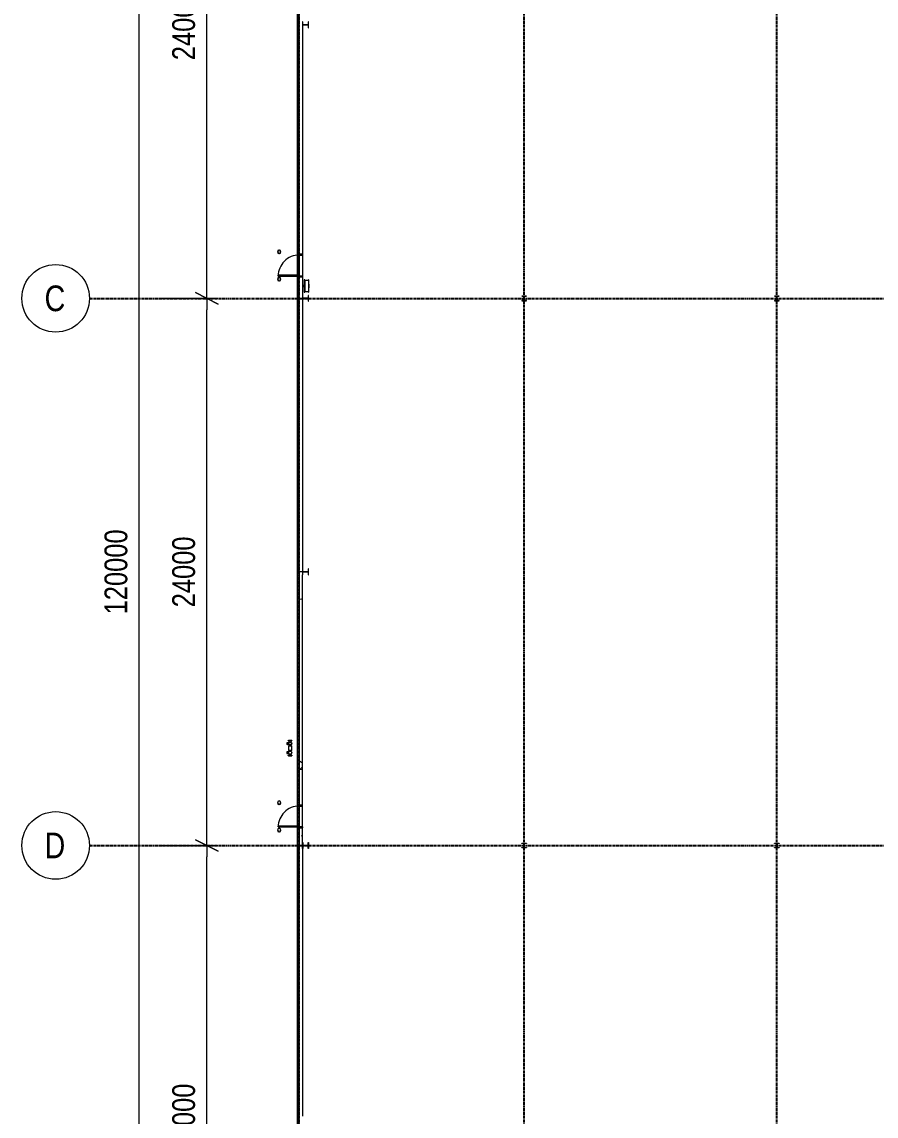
# Model space of a CAD drawing. Header units: millimetres. Extents: x -677815 to 406757, y -145898 to 39000.
# Drawn here: x -12160 to 25298, y -83873 to -35873 of the extents above; entities that cross this region are included whole.
import ezdxf
from ezdxf.enums import TextEntityAlignment as Align

# ---------------------------------------------------------------- set-up
doc = ezdxf.new("R2010")
doc.units = ezdxf.units.MM
doc.header["$LTSCALE"] = 8
doc.linetypes.add('Xref building Toll$0$Grid Line', pattern=[22.225, 12.7, -3.175, 3.175, -3.175])
for name, color, linetype, lineweight in [('Xref building Toll$0$A-DOOR', 8, 'Continuous', 9), ('Xref building Toll$0$A-DOOR-HDLN', 8, 'Continuous', 9), ('Xref building Toll$0$A-GENM', 8, 'Continuous', 9), ('Xref building Toll$0$A-WALL', 8, 'Continuous', 9), ('Xref building Toll$0$A-WALL-PATT', 8, 'Continuous', 9), ('Xref building Toll$0$annotation - dimensions', 8, 'Continuous', 0), ('Xref building Toll$0$annotation - text', 7, 'Continuous', 0), ('Xref building Toll$0$P-SANR-FIXT', 8, 'Continuous', 9), ('Xref building Toll$0$S-COLS', 8, 'Continuous', 9)]:
    doc.layers.add(name, color=color, linetype=linetype, lineweight=lineweight)
doc.layers.add('Xref building Toll$0$S-GRID', color=8, linetype='Continuous')
doc.styles.add('Xref building Toll$0$1 200 sub headings', font='arial.ttf', dxfattribs={"width": 0.821429, "height": 560})
doc.styles.add('Xref building Toll$0$1 500 general', font='arial.ttf', dxfattribs={"width": 0.870588, "height": 850})
doc.styles.add('Xref building Toll$0$1 500 general_0', font='arial.ttf', dxfattribs={"width": 0.870588})
doc.dimstyles.new('Xref building Toll$0$1 500', dxfattribs={"dimtxt": 850, "dimasz": 425, "dimexe": 425, "dimexo": 0.0625, "dimgap": 425, "dimtad": 1, "dimdec": 0, "dimzin": 11, "dimdsep": 46, "dimtxsty": 'Xref building Toll$0$1 500 general', "dimblk": 'Xref building Toll$0$_Oblique_2.0', "dimcen": 0.09, "dimclrd": 256, "dimclre": 256, "dimadec": 4, "dimazin": 3, "dimtfac": 1, "dimtdec": 0, "dimtmove": 2, "dimatfit": 1, "dimldrblk": 'Xref building Toll$0$TerminatorOpen_2.0', "dimfxl": 1700, "dimfxlon": 1, "dimfrac": 2, "dimtolj": 1, "dimtzin": 11, "dimlwd": 0, "dimlwe": 0, "dimarcsym": 0})

# ---------------------------------------------------------------- blocks, each defined once
blk = doc.blocks.new('*U250')
at = {"layer": 'Xref building Toll$0$annotation - text', "linetype": 'Continuous', "lineweight": 13}
blk.add_circle((0, 0), 0.732, dxfattribs=at)
at = {"layer": 'Xref building Toll$0$annotation - text', "style": 'Xref building Toll$0$1 200 sub headings', "width": 0.8}
blk.add_text('C', height=0.556, dxfattribs=at).set_placement((-0.017, 0), align=Align.MIDDLE_CENTER)
blk = doc.blocks.new('*U251')
at = {"layer": 'Xref building Toll$0$annotation - text', "linetype": 'Continuous', "lineweight": 13}
blk.add_circle((0, 0), 0.732, dxfattribs=at)
at = {"layer": 'Xref building Toll$0$annotation - text', "style": 'Xref building Toll$0$1 200 sub headings', "width": 0.8}
blk.add_text('D', height=0.556, dxfattribs=at).set_placement((-0.017, 0), align=Align.MIDDLE_CENTER)
blk = doc.blocks.new('Xref building Toll$0$_Oblique_2.0')
at = {"color": 0, "linetype": 'ByBlock', "lineweight": -2}
for p, q in [((0.5, 1), (-0.5, -1)), ((0, 0), (-1, 0))]:
    blk.add_line(p, q, dxfattribs=at)
blk = doc.blocks.new('*D280')
at = {"layer": 'Defpoints', "color": 0, "linetype": 'Continuous', "transparency": 16777216}
for p in [(-312188, 163299), (-307043, 163299), (-312188, 139299)]:
    blk.add_point(p, dxfattribs=at)
at = {"layer": 'Xref building Toll$0$annotation - dimensions', "linetype": 'Continuous', "lineweight": 0, "transparency": 16777216}
for p, q in [((-309043, 163299), (-306543, 163299)), ((-307043, 139799), (-307043, 162799)), ((-309043, 139299), (-306543, 139299))]:
    blk.add_line(p, q, dxfattribs=at)
at = {"layer": 'Xref building Toll$0$annotation - dimensions', "linetype": 'Continuous', "lineweight": 0, "transparency": 16777216, "xscale": 500, "yscale": 500, "zscale": 500}
for p, rotation in [((-307043, 163299), 90), ((-307043, 139299), 270)]:
    blk.add_blockref('Xref building Toll$0$_Oblique_2.0', p, dxfattribs=dict(at, rotation=rotation))
at = {"layer": 'Xref building Toll$0$annotation - dimensions', "color": 0, "linetype": 'Continuous', "lineweight": 0, "transparency": 16777216, "insert": (-308054, 151299), "char_height": 1000, "attachment_point": 5, "rotation": 90, "style": 'Xref building Toll$0$1 500 general_0'}
blk.add_mtext('\\A1;\\H1x;\\W0.8;24000', dxfattribs=at)
blk = doc.blocks.new('Xref building Toll$0$TerminatorOpen_2.0')
at = {"color": 0, "linetype": 'ByBlock', "lineweight": -2}
for q in [(-1, 1), (-1, 0), (-1, -1)]:
    blk.add_line((0, 0), q, dxfattribs=at)
blk = doc.blocks.new('*D282')
at = {"layer": 'Defpoints', "color": 0, "linetype": 'Continuous', "transparency": 16777216}
for p in [(-310013, 235299), (-300595, 235299), (-303162, 115299)]:
    blk.add_point(p, dxfattribs=at)
at = {"layer": 'Xref building Toll$0$annotation - dimensions', "linetype": 'Continuous', "lineweight": 0, "transparency": 16777216}
for p, q in [((-308013, 235299), (-310513, 235299)), ((-310013, 115799), (-310013, 234799)), ((-308013, 115299), (-310513, 115299))]:
    blk.add_line(p, q, dxfattribs=at)
at = {"layer": 'Xref building Toll$0$annotation - dimensions', "linetype": 'Continuous', "lineweight": 0, "transparency": 16777216, "xscale": 500, "yscale": 500, "zscale": 500}
for p, rotation in [((-310013, 235299), 90), ((-310013, 115299), 270)]:
    blk.add_blockref('Xref building Toll$0$_Oblique_2.0', p, dxfattribs=dict(at, rotation=rotation))
at = {"layer": 'Xref building Toll$0$annotation - dimensions', "color": 0, "linetype": 'Continuous', "lineweight": 0, "transparency": 16777216, "insert": (-311023, 175299), "char_height": 1000, "attachment_point": 5, "rotation": 90, "style": 'Xref building Toll$0$1 500 general_0'}
blk.add_mtext('\\A1;\\H1x;\\W0.8;120000', dxfattribs=at)
blk = doc.blocks.new('*D276')
at = {"layer": 'Defpoints', "color": 0, "linetype": 'Continuous', "transparency": 16777216}
for p in [(-312188, 187299), (-307043, 187299), (-312188, 163299)]:
    blk.add_point(p, dxfattribs=at)
at = {"layer": 'Xref building Toll$0$annotation - dimensions', "linetype": 'Continuous', "lineweight": 0, "transparency": 16777216}
for p, q in [((-309043, 187299), (-306543, 187299)), ((-307043, 163799), (-307043, 186799)), ((-309043, 163299), (-306543, 163299))]:
    blk.add_line(p, q, dxfattribs=at)
at = {"layer": 'Xref building Toll$0$annotation - dimensions', "linetype": 'Continuous', "lineweight": 0, "transparency": 16777216, "xscale": 500, "yscale": 500, "zscale": 500}
for p, rotation in [((-307043, 187299), 90), ((-307043, 163299), 270)]:
    blk.add_blockref('Xref building Toll$0$_Oblique_2.0', p, dxfattribs=dict(at, rotation=rotation))
at = {"layer": 'Xref building Toll$0$annotation - dimensions', "color": 0, "linetype": 'Continuous', "lineweight": 0, "transparency": 16777216, "insert": (-308054, 175299), "char_height": 1000, "attachment_point": 5, "rotation": 90, "style": 'Xref building Toll$0$1 500 general_0'}
blk.add_mtext('\\A1;\\H1x;\\W0.8;24000', dxfattribs=at)
blk = doc.blocks.new('*D277')
at = {"layer": 'Defpoints', "color": 0, "linetype": 'Continuous', "transparency": 16777216}
for p in [(-312188, 211299), (-307043, 211299), (-312188, 187299)]:
    blk.add_point(p, dxfattribs=at)
at = {"layer": 'Xref building Toll$0$annotation - dimensions', "linetype": 'Continuous', "lineweight": 0, "transparency": 16777216}
for p, q in [((-309043, 211299), (-306543, 211299)), ((-307043, 187799), (-307043, 210799)), ((-309043, 187299), (-306543, 187299))]:
    blk.add_line(p, q, dxfattribs=at)
at = {"layer": 'Xref building Toll$0$annotation - dimensions', "linetype": 'Continuous', "lineweight": 0, "transparency": 16777216, "xscale": 500, "yscale": 500, "zscale": 500}
for p, rotation in [((-307043, 211299), 90), ((-307043, 187299), 270)]:
    blk.add_blockref('Xref building Toll$0$_Oblique_2.0', p, dxfattribs=dict(at, rotation=rotation))
at = {"layer": 'Xref building Toll$0$annotation - dimensions', "color": 0, "linetype": 'Continuous', "lineweight": 0, "transparency": 16777216, "insert": (-308054, 199299), "char_height": 1000, "attachment_point": 5, "rotation": 90, "style": 'Xref building Toll$0$1 500 general_0'}
blk.add_mtext('\\A1;\\H1x;\\W0.8;24000', dxfattribs=at)
blk = doc.blocks.new('Xref building Toll$0$_SBA 1SWING SPDoor 01a - 920W x 2040H WD-1991710-MASTER GROUND FLOOR')
at = {"layer": 'Xref building Toll$0$A-DOOR'}
for p, q in [((-500, -75), (-500, 75)), ((-460, 75), (-500, 75)), ((-500, 75), (-500, 75)), ((-460, 75), (-500, 75)), ((-500, 75), (-500, -75)), ((-460, 75), (-460, 75)), ((-460, 75), (-460, -75)), ((-460, -75), (-460, 75)), ((460, 75), (500, 75)), ((460, -75), (460, 75)), ((460, 75), (460, 75)), ((500, 75), (460, 75)), ((460, 75), (460, -75)), ((500, 75), (500, -75)), ((500, 75), (500, 75)), ((500, -75), (500, 75)), ((-500, -75), (-500, -75)), ((-500, -75), (-460, -75)), ((-500, -75), (-460, -75)), ((-460, -75), (-460, -75)), ((420, -75), (420, -995)), ((460, -75), (420, -75)), ((460, -995), (460, -75)), ((500, -75), (460, -75)), ((460, -75), (460, -75)), ((460, -75), (500, -75)), ((500, -75), (500, -75)), ((460, -995), (420, -995))]:
    blk.add_line(p, q, dxfattribs=at)
blk.add_arc((460, -75), 920, 180, 270, dxfattribs=at)
at = {"layer": 'Xref building Toll$0$A-DOOR-HDLN'}
blk.add_line((-460, -75), (460, -75), dxfattribs=at)
blk = doc.blocks.new('Xref building Toll$0$UC-Universal Column-Column - C4_5-250UC73-1332367-MASTER GROUND FLOOR')
at = {"layer": 'Xref building Toll$0$S-COLS', "lineweight": 18}
for p, q in [((127, 127), (-127, 127)), ((-127, 127), (-127, 112.8)), ((-127, 112.8), (-18.3, 112.8)), ((-4.3, 98.8), (-4.3, -98.8)), ((4.3, -98.8), (4.3, 98.8)), ((18.3, 112.8), (127, 112.8)), ((127, 112.8), (127, 127)), ((-18.3, -112.8), (-127, -112.8)), ((-127, -112.8), (-127, -127)), ((-127, -127), (127, -127)), ((127, -112.8), (18.3, -112.8)), ((127, -127), (127, -112.8))]:
    blk.add_line(p, q, dxfattribs=at)
at = {"layer": 'Xref building Toll$0$S-COLS'}
for p, q in [((-127, 127), (-127, 127)), ((-127, 112.8), (-127, 112.8)), ((127, 127), (127, 127)), ((127, 112.8), (127, 112.8)), ((-127, -112.8), (-127, -112.8)), ((-127, -127), (-127, -127)), ((127, -112.8), (127, -112.8)), ((127, -127), (127, -127))]:
    blk.add_line(p, q, dxfattribs=at)
at = {"layer": 'Xref building Toll$0$S-COLS', "lineweight": 18}
for centre, start, end in [((-18.3, 98.8), 0, 90), ((18.3, 98.8), 90, 180), ((-18.3, -98.8), 270, 0), ((18.3, -98.8), 180, 270)]:
    blk.add_arc(centre, 14, start, end, dxfattribs=at)
blk = doc.blocks.new('Xref building Toll$0$UC-Universal Column-Column - C4_5-250UC73-1332368-MASTER GROUND FLOOR')
at = {"layer": 'Xref building Toll$0$S-COLS', "lineweight": 18}
for p, q in [((127, 127), (-127, 127)), ((-127, 127), (-127, 112.8)), ((-127, 112.8), (-18.3, 112.8)), ((-4.3, 98.8), (-4.3, -98.8)), ((4.3, -98.8), (4.3, 98.8)), ((18.3, 112.8), (127, 112.8)), ((127, 112.8), (127, 127)), ((-18.3, -112.8), (-127, -112.8)), ((-127, -112.8), (-127, -127)), ((-127, -127), (127, -127)), ((127, -112.8), (18.3, -112.8)), ((127, -127), (127, -112.8))]:
    blk.add_line(p, q, dxfattribs=at)
at = {"layer": 'Xref building Toll$0$S-COLS'}
for p, q in [((-127, 127), (-127, 127)), ((-127, 112.8), (-127, 112.8)), ((127, 127), (127, 127)), ((127, 112.8), (127, 112.8)), ((-127, -112.8), (-127, -112.8)), ((-127, -127), (-127, -127)), ((127, -112.8), (127, -112.8)), ((127, -127), (127, -127))]:
    blk.add_line(p, q, dxfattribs=at)
at = {"layer": 'Xref building Toll$0$S-COLS', "lineweight": 18}
for centre, start, end in [((-18.3, 98.8), 0, 90), ((18.3, 98.8), 90, 180), ((-18.3, -98.8), 270, 0), ((18.3, -98.8), 180, 270)]:
    blk.add_arc(centre, 14, start, end, dxfattribs=at)
blk = doc.blocks.new('Xref building Toll$0$UC-Universal Column-Column - C4_5-250UC73-930545-MASTER GROUND FLOOR')
at = {"layer": 'Xref building Toll$0$S-COLS', "lineweight": 18}
for p, q in [((127, 127), (-127, 127)), ((-127, 127), (-127, 112.8)), ((-127, 112.8), (-18.3, 112.8)), ((-4.3, 98.8), (-4.3, -98.8)), ((4.3, -98.8), (4.3, 98.8)), ((18.3, 112.8), (127, 112.8)), ((127, 112.8), (127, 127)), ((-18.3, -112.8), (-127, -112.8)), ((-127, -112.8), (-127, -127)), ((-127, -127), (127, -127)), ((127, -112.8), (18.3, -112.8)), ((127, -127), (127, -112.8))]:
    blk.add_line(p, q, dxfattribs=at)
at = {"layer": 'Xref building Toll$0$S-COLS'}
for p, q in [((-127, 127), (-127, 127)), ((-127, 112.8), (-127, 112.8)), ((127, 127), (127, 127)), ((127, 112.8), (127, 112.8)), ((-127, -112.8), (-127, -112.8)), ((-127, -127), (-127, -127)), ((127, -112.8), (127, -112.8)), ((127, -127), (127, -127))]:
    blk.add_line(p, q, dxfattribs=at)
at = {"layer": 'Xref building Toll$0$S-COLS', "lineweight": 18}
for centre, start, end in [((-18.3, 98.8), 0, 90), ((18.3, 98.8), 90, 180), ((-18.3, -98.8), 270, 0), ((18.3, -98.8), 180, 270)]:
    blk.add_arc(centre, 14, start, end, dxfattribs=at)
blk = doc.blocks.new('Xref building Toll$0$UC-Universal Column-Column - C4_5-250UC73-1332380-MASTER GROUND FLOOR')
at = {"layer": 'Xref building Toll$0$S-COLS', "lineweight": 18}
for p, q in [((-127, 127), (127, 127)), ((-127, 112.8), (-127, 127)), ((-18.3, 112.8), (-127, 112.8)), ((-4.3, -98.8), (-4.3, 98.8)), ((4.3, 98.8), (4.3, -98.8)), ((127, 112.8), (18.3, 112.8)), ((127, 127), (127, 112.8)), ((-127, -112.8), (-18.3, -112.8)), ((-127, -127), (-127, -112.8)), ((127, -127), (-127, -127)), ((18.3, -112.8), (127, -112.8)), ((127, -112.8), (127, -127))]:
    blk.add_line(p, q, dxfattribs=at)
at = {"layer": 'Xref building Toll$0$S-COLS'}
for p, q in [((-127, 127), (-127, 127)), ((-127, 112.8), (-127, 112.8)), ((127, 127), (127, 127)), ((127, 112.8), (127, 112.8)), ((-127, -112.8), (-127, -112.8)), ((-127, -127), (-127, -127)), ((127, -112.8), (127, -112.8)), ((127, -127), (127, -127))]:
    blk.add_line(p, q, dxfattribs=at)
at = {"layer": 'Xref building Toll$0$S-COLS', "lineweight": 18}
for centre, start, end in [((-18.3, 98.8), 360, 90), ((18.3, 98.8), 90, 180), ((-18.3, -98.8), 270, 360), ((18.3, -98.8), 180, 270)]:
    blk.add_arc(centre, 14, start, end, dxfattribs=at)
blk = doc.blocks.new('Xref building Toll$0$UC-Universal Column-Column - C2_5-200UC60-1338439-MASTER GROUND FLOOR')
at = {"layer": 'Xref building Toll$0$S-COLS', "lineweight": 18}
for p, q in [((105, 102.5), (-105, 102.5)), ((-105, 102.5), (-105, 88.3)), ((-105, 88.3), (-16.05, 88.3)), ((-4.65, 76.9), (-4.65, -76.9)), ((4.65, -76.9), (4.65, 76.9)), ((16.05, 88.3), (105, 88.3)), ((105, 88.3), (105, 102.5)), ((-16.05, -88.3), (-105, -88.3)), ((-105, -88.3), (-105, -102.5)), ((-105, -102.5), (105, -102.5)), ((105, -88.3), (16.05, -88.3)), ((105, -102.5), (105, -88.3))]:
    blk.add_line(p, q, dxfattribs=at)
at = {"layer": 'Xref building Toll$0$S-COLS'}
for p, q in [((-105, 102.5), (-105, 102.5)), ((-105, 88.3), (-105, 88.3)), ((105, 102.5), (105, 102.5)), ((105, 88.3), (105, 88.3)), ((-105, -88.3), (-105, -88.3)), ((-105, -102.5), (-105, -102.5)), ((105, -88.3), (105, -88.3)), ((105, -102.5), (105, -102.5))]:
    blk.add_line(p, q, dxfattribs=at)
at = {"layer": 'Xref building Toll$0$S-COLS', "lineweight": 18}
for centre, start, end in [((-16.05, 76.9), 0, 90), ((16.05, 76.9), 90, 180), ((-16.05, -76.9), 270, 0), ((16.05, -76.9), 180, 270)]:
    blk.add_arc(centre, 11.4, start, end, dxfattribs=at)
blk = doc.blocks.new('Xref building Toll$0$UC-Universal Column-Column - C2_5-200UC60-1338438-MASTER GROUND FLOOR')
at = {"layer": 'Xref building Toll$0$S-COLS', "lineweight": 18}
for p, q in [((-105, 102.5), (105, 102.5)), ((-105, 88.3), (-105, 102.5)), ((-16.05, 88.3), (-105, 88.3)), ((-4.65, -76.9), (-4.65, 76.9)), ((4.65, 76.9), (4.65, -76.9)), ((105, 88.3), (16.05, 88.3)), ((105, 102.5), (105, 88.3)), ((-105, -88.3), (-16.05, -88.3)), ((-105, -102.5), (-105, -88.3)), ((105, -102.5), (-105, -102.5)), ((16.05, -88.3), (105, -88.3)), ((105, -88.3), (105, -102.5))]:
    blk.add_line(p, q, dxfattribs=at)
at = {"layer": 'Xref building Toll$0$S-COLS'}
for p, q in [((-105, 102.5), (-105, 102.5)), ((-105, 88.3), (-105, 88.3)), ((105, 102.5), (105, 102.5)), ((105, 88.3), (105, 88.3)), ((-105, -88.3), (-105, -88.3)), ((-105, -102.5), (-105, -102.5)), ((105, -88.3), (105, -88.3)), ((105, -102.5), (105, -102.5))]:
    blk.add_line(p, q, dxfattribs=at)
at = {"layer": 'Xref building Toll$0$S-COLS', "lineweight": 18}
for centre, start, end in [((-16.05, 76.9), 360, 90), ((16.05, 76.9), 90, 180), ((-16.05, -76.9), 270, 360), ((16.05, -76.9), 180, 270)]:
    blk.add_arc(centre, 11.4, start, end, dxfattribs=at)
blk = doc.blocks.new('Xref building Toll$0$BLD_External 02 - 150 Bollard 1200 high-1719495-MASTER GROUND FLOOR')
at = {"layer": 'Xref building Toll$0$A-GENM'}
for radius, start, end in [(78, 360, 180), (78, 0, 180), (78, 360, 180), (78, 0, 180), (78, 180, 360), (78, 180, 360), (78, 180, 360), (78, 180, 360), (75, 0, 180), (75, 0, 180), (75, 0, 180), (75, 0, 180), (75, 360, 180), (75, 360, 180), (75, 0, 180), (75, 180, 0), (75, 180, 360), (75, 180, 0), (75, 180, 360), (75, 180, 360), (75, 180, 360), (75, 180, 360), (69, 0, 180), (69, 0, 180), (69, 0, 180), (69, 0, 180), (69, 180, 360), (69, 180, 360), (69, 180, 0), (69, 180, 360)]:
    blk.add_arc((-3, 62), radius, start, end, dxfattribs=at)
blk = doc.blocks.new('Xref building Toll$0$Fire_Hose_Reel_-_Non_Hosted_9381 - Fire_Hose_Reel_-_Non_Hosted_9381-V341-MASTER GROUND FLOOR')
at = {"layer": 'Xref building Toll$0$P-SANR-FIXT'}
for p, q in [((269, 249), (-272, 249)), ((-272, 249), (-272, 224)), ((-272, 224), (-238, 224)), ((-238, 69), (-272, 69)), ((-272, 69), (-272, 44)), ((-272, 44), (269, 44)), ((-238, 224), (-238, 69)), ((-238, 224), (233, 224)), ((-238, 69), (233, 69)), ((-78, 250), (0, 250)), ((0, 23), (-20, 12)), ((-20, 12), (-20, -12)), ((-16, 40), (-16, 30)), ((0, 18), (-16, 9)), ((-16, 9), (-16, -9)), ((-1, 27), (-13, 20)), ((-12, 44), (-12, 27)), ((-11, 40), (0, 40)), ((-11, 16), (6, 27)), ((0, 27), (-11, 27)), ((-10, 27), (-10, 17)), ((0, 250), (78, 250)), ((0, 40), (11, 40)), ((11, 27), (0, 27)), ((20, 12), (0, 23)), ((16, 9), (0, 18)), ((40, 42), (10, 42)), ((10, 17), (10, 27)), ((25, 44), (11, 35)), ((11, 30), (32, 44)), ((13, 27), (13, 44)), ((16, 30), (16, 40)), ((16, -9), (16, 9)), ((33, 29), (18, -7)), ((20, -12), (20, 12)), ((22, -9), (36, 28)), ((33, 29), (36, 28)), ((36, 28), (33, 29)), ((41, 42), (40, 42)), ((223, 149), (224, 149)), ((233, 69), (233, 224)), ((233, 224), (269, 224)), ((269, 69), (233, 69)), ((269, 224), (269, 249)), ((269, 44), (269, 69)), ((-20, -12), (0, -23)), ((-16, -9), (0, -18)), ((0, -18), (16, -9)), ((0, -23), (20, -12))]:
    blk.add_line(p, q, dxfattribs=at)
at = {"layer": 'Xref building Toll$0$P-SANR-FIXT', "flags": 128}
for points in [[(-13, 20), (-14, 19), (-14, 19), (-15, 18), (-16, 17), (-17, 17), (-17, 16), (-18, 15), (-18, 15), (-19, 14), (-20, 13), (-20, 12), (-20, 12), (-21, 11), (-21, 10), (-22, 9), (-22, 8), (-22, 7), (-23, 6), (-23, 5), (-23, 4), (-23, 4), (-23, 3), (-23, 2), (-23, 1), (-23, 0), (-23, -1), (-23, -2), (-23, -3), (-23, -4), (-23, -5), (-23, -6), (-23, -7), (-22, -8), (-22, -8), (-22, -9), (-21, -10), (-21, -11), (-20, -12), (-20, -13), (-19, -13), (-19, -14), (-18, -15), (-18, -16), (-17, -16), (-16, -17), (-16, -18), (-15, -18), (-14, -19), (-13, -19), (-13, -20), (-12, -20), (-11, -21), (-10, -21), (-9, -22), (-8, -22), (-7, -22), (-7, -23), (-6, -23), (-5, -23), (-4, -23), (-3, -23), (-2, -23), (-1, -23), (0, -23), (1, -23), (2, -23), (3, -23), (4, -23), (5, -23), (6, -23), (6, -23), (7, -22), (8, -22), (9, -22), (10, -21), (11, -21), (12, -20), (12, -20), (13, -19), (14, -19), (15, -18), (15, -18), (16, -17), (17, -16), (17, -16), (18, -15), (19, -14), (19, -14), (20, -13), (20, -12), (21, -11), (21, -10), (22, -9), (22, -9)], [(-16, -11), (-17, -10), (-17, -10), (-17, -9), (-18, -8), (-18, -8), (-18, -7), (-19, -6), (-19, -5), (-19, -5), (-19, -4), (-19, -3), (-19, -2), (-19, -2), (-20, -1), (-20, 0), (-20, 1), (-19, 2), (-19, 2), (-19, 3), (-19, 4), (-19, 5), (-19, 5), (-19, 6), (-18, 7), (-18, 8), (-18, 8), (-17, 9), (-17, 10), (-17, 10), (-16, 11)], [(-16, 30), (-16, 29), (-16, 28), (-16, 26), (-16, 25), (-16, 24), (-16, 23), (-16, 22), (-16, 21), (-16, 19), (-16, 18), (-16, 17), (-16, 16), (-16, 15), (-16, 14), (-16, 13), (-16, 12), (-16, 11), (-16, 10), (-16, 9), (-16, 8), (-16, 8), (-16, 7), (-16, 6), (-16, 5), (-16, 5), (-16, 4), (-16, 4), (-16, 3), (-16, 2), (-16, 2), (-16, 2), (-16, 1), (-16, 1), (-16, 1), (-16, 0), (-16, 0), (-16, 0), (-16, 0), (-16, 0)], [(-16, 12), (-15, 12), (-15, 13), (-14, 13), (-14, 14), (-13, 15), (-12, 15), (-12, 16), (-11, 16), (-11, 16)], [(16, 0), (16, 0), (16, 0), (16, 0), (16, 0), (16, 1), (16, 1), (16, 1), (16, 2), (16, 2), (16, 2), (16, 3), (16, 3), (16, 4), (16, 5), (16, 5), (16, 6), (16, 7), (16, 7), (16, 8), (16, 9), (16, 10), (16, 11), (16, 12), (16, 13), (16, 14), (16, 15), (16, 16), (16, 17), (16, 18), (16, 19), (16, 20), (16, 21), (16, 23), (16, 24), (16, 25), (16, 26), (16, 27), (16, 28), (16, 30), (16, 30)], [(224, 149), (224, 149), (224, 149), (225, 149), (225, 149), (226, 149)], [(226, 129), (225, 129), (225, 129), (224, 129), (224, 129), (224, 129), (224, 129)], [(233, 141), (233, 140), (234, 140), (234, 139), (234, 139)], [(234, 139), (234, 139), (233, 138), (233, 138)], [(18, -7), (18, -8), (17, -9), (17, -9), (17, -10), (16, -11), (16, -11), (15, -12), (15, -13), (14, -13), (14, -14), (13, -14), (13, -15), (12, -15), (11, -16), (11, -16), (10, -17), (10, -17), (9, -17), (8, -18), (7, -18), (7, -18), (6, -19), (5, -19), (4, -19), (4, -19), (3, -19), (2, -19), (1, -19), (1, -20), (0, -20), (-1, -20), (-2, -19), (-3, -19), (-3, -19), (-4, -19), (-5, -19), (-6, -19), (-6, -18), (-7, -18), (-8, -18), (-8, -18), (-9, -17), (-10, -17), (-11, -16), (-11, -16), (-12, -16), (-12, -15), (-13, -15), (-14, -14), (-14, -13), (-15, -13), (-15, -12), (-16, -12)]]:
    blk.add_lwpolyline(points, dxfattribs=at)
at = {"layer": 'Xref building Toll$0$P-SANR-FIXT'}
for start, end in [(360, 180), (180, 360)]:
    blk.add_arc((0, 0), 12.5, start, end, dxfattribs=at)
blk = doc.blocks.new('Xref building Toll$0$FIRE_HYDRANT_2593 - FIRE_HYDRANT_2593-2275914-MASTER GROUND FLOOR')
at = {"layer": 'Xref building Toll$0$A-GENM'}
for p, q in [((-113, 235), (-130, 235)), ((-130, 165), (-113, 165)), ((-55, 230), (-113, 230)), ((-113, 170), (-55, 170)), ((-70, 325), (-70, 335)), ((-70, 315), (-70, 325)), ((-70, 315), (-49, 315)), ((-70, 100), (-70, -100)), ((-70, 100), (70, 100)), ((-50, 317), (-50, 249)), ((-48, 249), (-50, 249)), ((-50, 249), (0, 249)), ((-50, 151), (-50, 100)), ((-50, 151), (-48, 151)), ((0, 151), (-50, 151)), ((-27, 335), (-49, 335)), ((-15, 330), (-8, 330)), ((-13, 325), (-5, 325)), ((0, 249), (50, 249)), ((50, 151), (0, 151)), ((43, 315), (70, 315)), ((50, 249), (48, 249)), ((48, 151), (50, 151)), ((70, 335), (49, 335)), ((50, 249), (50, 325)), ((50, 100), (50, 151)), ((70, 335), (70, 325)), ((70, 325), (70, 315)), ((70, -100), (70, 100)), ((-113, -165), (-130, -165)), ((-130, -235), (-113, -235)), ((-55, -170), (-113, -170)), ((-113, -230), (-55, -230)), ((70, -100), (-70, -100)), ((-70, -325), (-70, -315)), ((-70, -335), (-70, -325)), ((-50, -100), (-50, -151)), ((0, -151), (-50, -151)), ((-50, -151), (-48, -151)), ((-50, -249), (-50, -325)), ((-48, -249), (-50, -249)), ((-50, -249), (0, -249)), ((-43, -315), (-49, -315)), ((-5, -325), (-13, -325)), ((50, -151), (0, -151)), ((0, -249), (50, -249)), ((15, -330), (9, -330)), ((27, -335), (49, -335)), ((48, -151), (50, -151)), ((50, -249), (48, -249)), ((50, -151), (50, -100)), ((50, -317), (50, -249)), ((70, -315), (70, -325)), ((70, -325), (70, -335))]:
    blk.add_line(p, q, dxfattribs=at)
at = {"layer": 'Xref building Toll$0$A-GENM', "flags": 128}
for points in [[(-70, 315), (-70, 315), (-71, 315), (-71, 315), (-72, 315), (-72, 315), (-72, 315), (-73, 315), (-73, 316), (-74, 316), (-74, 316), (-74, 316), (-75, 316), (-75, 316), (-75, 317), (-76, 317), (-76, 317), (-76, 317), (-77, 317), (-77, 318), (-77, 318), (-77, 318), (-78, 319), (-78, 319), (-78, 319), (-78, 320), (-79, 320), (-79, 320), (-79, 321), (-79, 321), (-79, 321), (-79, 322), (-80, 322), (-80, 323), (-80, 323), (-80, 323), (-80, 324), (-80, 324), (-80, 324), (-80, 325), (-80, 325), (-80, 326), (-80, 326), (-80, 326), (-80, 327), (-80, 327), (-80, 328), (-80, 328), (-79, 328), (-79, 329), (-79, 329), (-79, 330), (-79, 330), (-79, 330), (-78, 331), (-78, 331), (-78, 331), (-78, 332), (-77, 332), (-77, 332), (-77, 332), (-76, 333), (-76, 333), (-76, 333), (-75, 333), (-75, 334), (-75, 334), (-74, 334), (-74, 334), (-74, 334), (-73, 334), (-73, 335), (-73, 335), (-72, 335), (-72, 335), (-71, 335), (-71, 335), (-71, 335), (-70, 335), (-70, 335)], [(0, 335), (-3, 335), (-6, 335), (-8, 335), (-11, 335), (-14, 335), (-17, 335), (-19, 335), (-22, 335), (-25, 335), (-27, 335), (-30, 335), (-32, 335), (-35, 335), (-37, 335), (-40, 335), (-42, 335), (-44, 335), (-46, 335), (-48, 335), (-50, 335), (-52, 335), (-54, 335), (-56, 335), (-57, 335), (-59, 335), (-60, 335), (-62, 335), (-63, 335), (-64, 335), (-65, 335), (-66, 335), (-67, 335), (-68, 335), (-68, 335), (-69, 335), (-69, 335), (-70, 335), (-70, 335), (-70, 335)], [(-70, 335), (-70, 335), (-70, 335), (-69, 335), (-69, 335), (-69, 335), (-68, 335), (-67, 335), (-66, 335), (-66, 335), (-64, 335), (-63, 335), (-62, 335), (-61, 335), (-59, 335), (-58, 335), (-56, 335), (-54, 335), (-53, 335), (-51, 335), (-49, 335), (-47, 335), (-45, 335), (-42, 335), (-40, 335), (-38, 335), (-35, 335), (-33, 335), (-30, 335), (-28, 335), (-25, 335), (-23, 335), (-20, 335), (-17, 335), (-15, 335), (-12, 335), (-9, 335), (-6, 335), (-4, 335), (-1, 335), (0, 335)], [(-48, 315), (-50, 315), (-52, 315), (-54, 315), (-56, 315), (-57, 315), (-59, 315), (-60, 315), (-62, 315), (-63, 315), (-64, 315), (-65, 315), (-66, 315), (-67, 315), (-68, 315), (-68, 315), (-69, 315), (-69, 315), (-70, 315), (-70, 315), (-70, 315)], [(-70, 315), (-70, 315), (-70, 315), (-69, 315), (-69, 315), (-69, 315), (-68, 315), (-67, 315), (-66, 315), (-66, 315), (-64, 315), (-63, 315), (-62, 315), (-61, 315), (-59, 315), (-58, 315), (-56, 315), (-54, 315), (-53, 315), (-51, 315), (-49, 315), (-47, 315), (-45, 315), (-42, 315), (-40, 315), (-38, 315), (-35, 315), (-33, 315), (-30, 315), (-28, 315), (-25, 315), (-23, 315), (-20, 315), (-17, 315), (-15, 315), (-12, 315), (-9, 315), (-6, 315), (-4, 315), (-1, 315), (0, 315)], [(-50, 151), (-52, 153), (-54, 155), (-56, 157), (-57, 160), (-59, 162), (-60, 164), (-62, 167), (-63, 169), (-64, 172), (-65, 174), (-66, 177), (-67, 180), (-68, 182), (-68, 185), (-69, 188), (-69, 191), (-70, 193), (-70, 196), (-70, 199), (-70, 202), (-70, 205), (-70, 207), (-69, 210), (-69, 213), (-68, 216), (-68, 218), (-67, 221), (-66, 224), (-65, 226), (-64, 229), (-63, 231), (-61, 234), (-60, 236), (-58, 239), (-57, 241), (-55, 243), (-53, 245), (-51, 247), (-50, 249)], [(0, 335), (3, 335), (6, 335), (8, 335), (11, 335), (14, 335), (17, 335), (19, 335), (22, 335), (25, 335), (27, 335), (30, 335), (32, 335), (35, 335), (37, 335), (40, 335), (42, 335), (44, 335), (46, 335), (48, 335), (50, 335), (52, 335), (54, 335), (56, 335), (57, 335), (59, 335), (60, 335), (62, 335), (63, 335), (64, 335), (65, 335), (66, 335), (67, 335), (68, 335), (68, 335), (69, 335), (69, 335), (70, 335), (70, 335), (70, 335)], [(70, 335), (70, 335), (70, 335), (69, 335), (69, 335), (69, 335), (68, 335), (67, 335), (66, 335), (66, 335), (64, 335), (63, 335), (62, 335), (61, 335), (59, 335), (58, 335), (56, 335), (54, 335), (53, 335), (51, 335), (49, 335), (47, 335), (45, 335), (42, 335), (40, 335), (38, 335), (35, 335), (33, 335), (30, 335), (28, 335), (25, 335), (23, 335), (20, 335), (17, 335), (15, 335), (12, 335), (9, 335), (6, 335), (4, 335), (1, 335), (0, 335)], [(0, 315), (3, 315), (6, 315), (8, 315), (11, 315), (14, 315), (17, 315), (19, 315), (22, 315), (25, 315), (27, 315), (30, 315), (32, 315), (35, 315), (37, 315), (40, 315), (42, 315), (44, 315), (46, 315), (48, 315), (50, 315), (52, 315), (54, 315), (56, 315), (57, 315), (59, 315), (60, 315), (62, 315), (63, 315), (64, 315), (65, 315), (66, 315), (67, 315), (68, 315), (68, 315), (69, 315), (69, 315), (70, 315), (70, 315), (70, 315)], [(70, 315), (70, 315), (70, 315), (69, 315), (69, 315), (69, 315), (68, 315), (67, 315), (66, 315), (66, 315), (64, 315), (63, 315), (62, 315), (61, 315), (59, 315), (58, 315), (56, 315), (54, 315), (53, 315), (51, 315), (49, 315)], [(50, 249), (52, 247), (54, 245), (56, 243), (57, 240), (59, 238), (60, 236), (62, 233), (63, 231), (64, 228), (65, 226), (66, 223), (67, 220), (68, 218), (68, 215), (69, 212), (69, 209), (70, 207), (70, 204), (70, 201), (70, 198), (70, 195), (70, 193), (69, 190), (69, 187), (68, 184), (68, 182), (67, 179), (66, 176), (65, 174), (64, 171), (63, 169), (61, 166), (60, 164), (58, 161), (57, 159), (55, 157), (53, 155), (51, 153), (50, 151)], [(70, 335), (70, 335), (71, 335), (71, 335), (72, 335), (72, 335), (72, 335), (73, 335), (73, 334), (74, 334), (74, 334), (74, 334), (75, 334), (75, 334), (75, 333), (76, 333), (76, 333), (76, 333), (77, 333), (77, 332), (77, 332), (77, 332), (78, 331), (78, 331), (78, 331), (78, 330), (79, 330), (79, 330), (79, 329), (79, 329), (79, 329), (79, 328), (80, 328), (80, 327), (80, 327), (80, 327), (80, 326), (80, 326), (80, 326), (80, 325), (80, 325), (80, 324), (80, 324), (80, 324), (80, 323), (80, 323), (80, 322), (80, 322), (79, 322), (79, 321), (79, 321), (79, 320), (79, 320), (79, 320), (78, 319), (78, 319), (78, 319), (78, 318), (77, 318), (77, 318), (77, 318), (76, 317), (76, 317), (76, 317), (75, 317), (75, 316), (75, 316), (74, 316), (74, 316), (74, 316), (73, 316), (73, 315), (73, 315), (72, 315), (72, 315), (71, 315), (71, 315), (71, 315), (70, 315), (70, 315)], [(-70, -335), (-70, -335), (-71, -335), (-71, -335), (-72, -335), (-72, -335), (-72, -335), (-73, -335), (-73, -334), (-74, -334), (-74, -334), (-74, -334), (-75, -334), (-75, -334), (-75, -333), (-76, -333), (-76, -333), (-76, -333), (-77, -333), (-77, -332), (-77, -332), (-77, -332), (-78, -331), (-78, -331), (-78, -331), (-78, -330), (-79, -330), (-79, -330), (-79, -329), (-79, -329), (-79, -329), (-79, -328), (-80, -328), (-80, -327), (-80, -327), (-80, -327), (-80, -326), (-80, -326), (-80, -326), (-80, -325), (-80, -325), (-80, -324), (-80, -324), (-80, -324), (-80, -323), (-80, -323), (-80, -322), (-80, -322), (-79, -322), (-79, -321), (-79, -321), (-79, -320), (-79, -320), (-79, -320), (-78, -319), (-78, -319), (-78, -319), (-78, -318), (-77, -318), (-77, -318), (-77, -318), (-76, -317), (-76, -317), (-76, -317), (-75, -317), (-75, -316), (-75, -316), (-74, -316), (-74, -316), (-74, -316), (-73, -316), (-73, -315), (-73, -315), (-72, -315), (-72, -315), (-71, -315), (-71, -315), (-71, -315), (-70, -315), (-70, -315)], [(-50, -249), (-52, -247), (-54, -245), (-56, -243), (-57, -240), (-59, -238), (-60, -236), (-62, -233), (-63, -231), (-64, -228), (-65, -226), (-66, -223), (-67, -220), (-68, -218), (-68, -215), (-69, -212), (-69, -209), (-70, -207), (-70, -204), (-70, -201), (-70, -198), (-70, -195), (-70, -193), (-69, -190), (-69, -187), (-68, -184), (-68, -182), (-67, -179), (-66, -176), (-65, -174), (-64, -171), (-63, -169), (-61, -166), (-60, -164), (-58, -161), (-57, -159), (-55, -157), (-53, -155), (-51, -153), (-50, -151)], [(0, -315), (-3, -315), (-6, -315), (-8, -315), (-11, -315), (-14, -315), (-17, -315), (-19, -315), (-22, -315), (-25, -315), (-27, -315), (-30, -315), (-32, -315), (-35, -315), (-37, -315), (-40, -315), (-42, -315), (-44, -315), (-46, -315), (-48, -315), (-50, -315), (-52, -315), (-54, -315), (-56, -315), (-57, -315), (-59, -315), (-60, -315), (-62, -315), (-63, -315), (-64, -315), (-65, -315), (-66, -315), (-67, -315), (-68, -315), (-68, -315), (-69, -315), (-69, -315), (-70, -315), (-70, -315), (-70, -315)], [(-70, -315), (-70, -315), (-70, -315), (-69, -315), (-69, -315), (-69, -315), (-68, -315), (-67, -315), (-66, -315), (-66, -315), (-64, -315), (-63, -315), (-62, -315), (-61, -315), (-59, -315), (-58, -315), (-56, -315), (-54, -315), (-53, -315), (-51, -315), (-49, -315)], [(0, -335), (-3, -335), (-6, -335), (-8, -335), (-11, -335), (-14, -335), (-17, -335), (-19, -335), (-22, -335), (-25, -335), (-27, -335), (-30, -335), (-32, -335), (-35, -335), (-37, -335), (-40, -335), (-42, -335), (-44, -335), (-46, -335), (-48, -335), (-50, -335), (-52, -335), (-54, -335), (-56, -335), (-57, -335), (-59, -335), (-60, -335), (-62, -335), (-63, -335), (-64, -335), (-65, -335), (-66, -335), (-67, -335), (-68, -335), (-68, -335), (-69, -335), (-69, -335), (-70, -335), (-70, -335), (-70, -335)], [(-70, -335), (-70, -335), (-70, -335), (-69, -335), (-69, -335), (-69, -335), (-68, -335), (-67, -335), (-66, -335), (-66, -335), (-64, -335), (-63, -335), (-62, -335), (-61, -335), (-59, -335), (-58, -335), (-56, -335), (-54, -335), (-53, -335), (-51, -335), (-49, -335), (-47, -335), (-45, -335), (-42, -335), (-40, -335), (-38, -335), (-35, -335), (-33, -335), (-30, -335), (-28, -335), (-25, -335), (-23, -335), (-20, -335), (-17, -335), (-15, -335), (-12, -335), (-9, -335), (-6, -335), (-4, -335), (-1, -335), (0, -335)], [(70, -315), (70, -315), (70, -315), (69, -315), (69, -315), (69, -315), (68, -315), (67, -315), (66, -315), (66, -315), (64, -315), (63, -315), (62, -315), (61, -315), (59, -315), (58, -315), (56, -315), (54, -315), (53, -315), (51, -315), (49, -315), (47, -315), (45, -315), (42, -315), (40, -315), (38, -315), (35, -315), (33, -315), (30, -315), (28, -315), (25, -315), (23, -315), (20, -315), (17, -315), (15, -315), (12, -315), (9, -315), (6, -315), (4, -315), (1, -315), (0, -315)], [(0, -335), (3, -335), (6, -335), (8, -335), (11, -335), (14, -335), (17, -335), (19, -335), (22, -335), (25, -335), (27, -335), (30, -335), (32, -335), (35, -335), (37, -335), (40, -335), (42, -335), (44, -335), (46, -335), (48, -335), (50, -335), (52, -335), (54, -335), (56, -335), (57, -335), (59, -335), (60, -335), (62, -335), (63, -335), (64, -335), (65, -335), (66, -335), (67, -335), (68, -335), (68, -335), (69, -335), (69, -335), (70, -335), (70, -335), (70, -335)], [(70, -335), (70, -335), (70, -335), (69, -335), (69, -335), (69, -335), (68, -335), (67, -335), (66, -335), (66, -335), (64, -335), (63, -335), (62, -335), (61, -335), (59, -335), (58, -335), (56, -335), (54, -335), (53, -335), (51, -335), (49, -335), (47, -335), (45, -335), (42, -335), (40, -335), (38, -335), (35, -335), (33, -335), (30, -335), (28, -335), (25, -335), (23, -335), (20, -335), (17, -335), (15, -335), (12, -335), (9, -335), (6, -335), (4, -335), (1, -335), (0, -335)], [(48, -315), (50, -315), (52, -315), (54, -315), (56, -315), (57, -315), (59, -315), (60, -315), (62, -315), (63, -315), (64, -315), (65, -315), (66, -315), (67, -315), (68, -315), (68, -315), (69, -315), (69, -315), (70, -315), (70, -315), (70, -315)], [(50, -151), (52, -153), (54, -155), (56, -157), (57, -160), (59, -162), (60, -164), (62, -167), (63, -169), (64, -172), (65, -174), (66, -177), (67, -180), (68, -182), (68, -185), (69, -188), (69, -191), (70, -193), (70, -196), (70, -199), (70, -202), (70, -205), (70, -207), (69, -210), (69, -213), (68, -216), (68, -218), (67, -221), (66, -224), (65, -226), (64, -229), (63, -231), (61, -234), (60, -236), (58, -239), (57, -241), (55, -243), (53, -245), (51, -247), (50, -249)], [(70, -315), (70, -315), (71, -315), (71, -315), (72, -315), (72, -315), (72, -315), (73, -315), (73, -316), (74, -316), (74, -316), (74, -316), (75, -316), (75, -316), (75, -317), (76, -317), (76, -317), (76, -317), (77, -317), (77, -318), (77, -318), (77, -318), (78, -319), (78, -319), (78, -319), (78, -320), (79, -320), (79, -320), (79, -321), (79, -321), (79, -321), (79, -322), (80, -322), (80, -323), (80, -323), (80, -323), (80, -324), (80, -324), (80, -324), (80, -325), (80, -325), (80, -326), (80, -326), (80, -326), (80, -327), (80, -327), (80, -328), (80, -328), (79, -328), (79, -329), (79, -329), (79, -330), (79, -330), (79, -330), (78, -331), (78, -331), (78, -331), (78, -332), (77, -332), (77, -332), (77, -332), (76, -333), (76, -333), (76, -333), (75, -333), (75, -334), (75, -334), (74, -334), (74, -334), (74, -334), (73, -334), (73, -335), (73, -335), (72, -335), (72, -335), (71, -335), (71, -335), (71, -335), (70, -335), (70, -335)]]:
    blk.add_lwpolyline(points, dxfattribs=at)
at = {"layer": 'Xref building Toll$0$A-GENM'}
for centre, start, end in [((0, 325), 135, 180), ((0, 325), 75, 105), ((0, 325), 255, 285), ((0, 325), 315, 360), ((0, -325), 135, 180), ((0, -325), 75, 105), ((0, -325), 255, 285), ((0, -325), 315, 0)]:
    blk.add_arc(centre, 10, start, end, dxfattribs=at)
for centre, major_axis, start_param, end_param in [((-130, 200), (0, 35), 0, 3.141593), ((-130, 200), (0, 35), 5.759587, 6.283185), ((-113, 200), (0, 35), 0, 3.141593), ((-130, 200), (0, 35), 3.141593, 3.665191), ((-113, 200), (0, 30), 0, 3.141593), ((-113, 200), (0, 35), 5.759587, 6.283185), ((-113, 200), (0, 30), 6.021386, 6.283185), ((-113, 200), (0, 30), 3.141593, 3.403392), ((-113, 200), (0, 35), 3.141593, 3.665191), ((-55, 200), (0, 30), 0, 3.141593), ((-55, 200), (0, 30), 5.934119, 6.283185), ((-55, 200), (0, 30), 3.141593, 3.490659), ((-130, -200), (0, 35), 0, 3.141593), ((-130, -200), (0, 35), 5.759587, 6.283185), ((-113, -200), (0, 35), 0, 3.141593), ((-130, -200), (0, 35), 3.141593, 3.665191), ((-113, -200), (0, 30), 0, 3.141593), ((-113, -200), (0, 35), 5.759587, 6.283185), ((-113, -200), (0, 30), 6.021386, 6.283185), ((-113, -200), (0, 30), 3.141593, 3.403392), ((-113, -200), (0, 35), 3.141593, 3.665191), ((-55, -200), (0, 30), 0, 3.141593), ((-55, -200), (0, 30), 5.934119, 6.283185), ((-55, -200), (0, 30), 3.141593, 3.490659)]:
    blk.add_ellipse(centre, major_axis=major_axis, ratio=0.5, start_param=start_param, end_param=end_param, dxfattribs=at)
blk = doc.blocks.new('Xref building Toll$0$building block 28092016')
at = {"layer": 'Xref building Toll$0$A-WALL-PATT', "lineweight": 9}
h = blk.add_hatch(dxfattribs=at)
h.set_pattern_fill('FP_1', color=256, style=0, pattern_type=2)
h.set_pattern_definition([(50, (714549.7, -811512), (3643.68, -318.78), [381, -4191]), (355, (714549.7, -811512), (-704.86, 3821.14), [304.8, -3352.8]), (100.451, (714853.3, -811538.5), (2938.85, 3502.33), [323.8, -3561.8]), (46.184, (714549.7, -810496), (5421.58, -840.86), [571.5, -6286.5]), (96.636, (715001.5, -810566), (4748.05, 4948.55), [485.7, -5342.7]), (351.184, (714549.7, -810496), (4748.1, 4948.5), [457.2, -5029.2]), (21, (715057.7, -810750), (3032.29, -2045.3), [381, -4191]), (326, (715057.7, -810750), (1236.04, 3683.76), [304.8, -3352.8]), (71.451, (715310.3, -810920.4), (4268.34, 1638.42), [323.8, -3561.8]), (37.5, (714549.7, -811512), (61.772, 1691.1), [167.64, -3144.52, 167.64, -3235.96, -3365.5]), (37.5, (714549.7, -811512), (61.772, 1691.1), [-6715.76, 167.64, -3197.86]), (7.5, (714549.7, -811512), (1336.393, 2003.61), [167.64, -1772.92, 167.64, -3068.32, -1282.7]), (7.5, (714549.7, -811512), (1336.393, 2003.61), [-5176.52, 167.64, -1115.06]), (327.5, (713416.8, -811512), (2711.818, -114.579), [167.64, -1102.36, 167.64, -3794.76, -5257.8]), (327.5, (713416.8, -811512), (2711.818, -114.579), [-5232.4, 167.64, -5090.16]), (317.5, (712908.8, -811512), (2962.586, 508.53), [167.64, -1483.36, 167.64, -2463.8, -3733.8]), (317.5, (712908.8, -811512), (2962.586, 508.53), [-4282.44, 167.64, -3566.16])])
h.paths.add_polyline_path([(722610, -743499), (722700, -743499), (722700, -731499), (722550, -731499), (722550, -743499)], flags=0)
at = {"layer": 'Xref building Toll$0$A-WALL', "lineweight": 18}
for p, q in [((722456, -671405), (722456, -791593)), ((722485, -791564), (722485, -671434)), ((722550, -731499), (722550, -743499)), ((722700, -731499), (722550, -731499)), ((722700, -743372), (722700, -731626)), ((722550, -743499), (722700, -743499))]:
    blk.add_line(p, q, dxfattribs=at)
at = {"layer": 'Xref building Toll$0$A-WALL'}
for p, q in [((722550, -731499), (722550, -695499)), ((722700, -707626), (722700, -719372)), ((722700, -719626), (722700, -731372)), ((722550, -791499), (722550, -743499)), ((722700, -743626), (722700, -755372))]:
    blk.add_line(p, q, dxfattribs=at)
at = {"layer": 'Xref building Toll$0$A-DOOR', "rotation": 270}
for p in [(722625, -718061), (722625, -742229)]:
    blk.add_blockref('Xref building Toll$0$_SBA 1SWING SPDoor 01a - 920W x 2040H WD-1991710-MASTER GROUND FLOOR', p, dxfattribs=at)
at = {"layer": 'Xref building Toll$0$A-GENM', "rotation": 270}
for p in [(721612, -717461), (721612, -718661), (721612, -741629), (721612, -742829)]:
    blk.add_blockref('Xref building Toll$0$BLD_External 02 - 150 Bollard 1200 high-1719495-MASTER GROUND FLOOR', p, dxfattribs=at)
at = {"layer": 'Xref building Toll$0$A-GENM'}
blk.add_blockref('Xref building Toll$0$FIRE_HYDRANT_2593 - FIRE_HYDRANT_2593-2275914-MASTER GROUND FLOOR', (722150, -739229), dxfattribs=at)
at = {"layer": 'Xref building Toll$0$P-SANR-FIXT', "rotation": 270}
blk.add_blockref('Xref building Toll$0$Fire_Hose_Reel_-_Non_Hosted_9381 - Fire_Hose_Reel_-_Non_Hosted_9381-V341-MASTER GROUND FLOOR', (722728, -718959), dxfattribs=at)
at = {"layer": 'Xref building Toll$0$S-COLS'}
for name, p, rotation in [('Xref building Toll$0$UC-Universal Column-Column - C4_5-250UC73-1332367-MASTER GROUND FLOOR', (722827, -707499), 90), ('Xref building Toll$0$UC-Universal Column-Column - C4_5-250UC73-1332368-MASTER GROUND FLOOR', (722827, -719499), 90), ('Xref building Toll$0$UC-Universal Column-Column - C2_5-200UC60-1338439-MASTER GROUND FLOOR', (732411, -719499), 180), ('Xref building Toll$0$UC-Universal Column-Column - C2_5-200UC60-1338439-MASTER GROUND FLOOR', (743498, -719499), 180), ('Xref building Toll$0$UC-Universal Column-Column - C4_5-250UC73-930545-MASTER GROUND FLOOR', (722827, -731499), 90), ('Xref building Toll$0$UC-Universal Column-Column - C4_5-250UC73-1332380-MASTER GROUND FLOOR', (722827, -743499), 270), ('Xref building Toll$0$UC-Universal Column-Column - C2_5-200UC60-1338438-MASTER GROUND FLOOR', (732411, -743499), 180), ('Xref building Toll$0$UC-Universal Column-Column - C2_5-200UC60-1338438-MASTER GROUND FLOOR', (743498, -743499), 180)]:
    blk.add_blockref(name, p, dxfattribs=dict(at, rotation=rotation))
blk = doc.blocks.new('Xref building Toll$0$Toll Grids')
at = {"layer": 'Xref building Toll$0$S-GRID', "linetype": 'Xref building Toll$0$Grid Line'}
for p, q in [((0, -125373.3), (0, 36031.5)), ((9861, -125373.3), (9861, 36031.5)), ((20948, -125373.3), (20948, 36031.5)), ((-9195.8, -48000), (280997.7, -48000)), ((-9195.8, -72000), (280997.7, -72000))]:
    blk.add_line(p, q, dxfattribs=at)
at = {"layer": 'Xref building Toll$0$annotation - text', "xscale": 2025, "yscale": 2025, "zscale": 2025}
for name, p in [('*U250', (-10677.8, -48000)), ('*U251', (-10677.8, -72000))]:
    blk.add_blockref(name, p, dxfattribs=at)
at = {"layer": 'Xref building Toll$0$annotation - dimensions', "linetype": 'Continuous', "lineweight": 0}
for base, p1, p2, picture, middle in [((-7020, 0), (-169.2, -120000), (2397.6, 0), '*D282', (-8030.6, -60000)), ((-4050.9, -24000), (-9195.8, -48000), (-9195.8, -24000), '*D277', (-5061.4, -36000)), ((-4050.9, -48000), (-9195.8, -72000), (-9195.8, -48000), '*D276', (-5061.4, -60000)), ((-4050.9, -72000), (-9195.8, -96000), (-9195.8, -72000), '*D280', (-5061.4, -84000))]:
    dim = blk.add_linear_dim(base=base, p1=p1, p2=p2, angle=90, text='\\H1x;\\W0.8;<>', dimstyle='Xref building Toll$0$1 500', override={"dimtxt": 1000, "dimasz": 500, "dimexe": 500, "dimgap": 500, "dimtxsty": 'Xref building Toll$0$1 500 general_0', "dimatfit": 3, "dimfxl": 2000}, dxfattribs=at)
    dim.commit()
    dim.dimension.update_dxf_attribs({"geometry": picture, "text_midpoint": middle, "insert": (302992.6, -235298.7)})
blk = doc.blocks.new('Xref building Toll')
for name, p in [('Xref building Toll$0$Toll Grids', (0, 0)), ('Xref building Toll$0$building block 28092016', (-722550, 671499))]:
    blk.add_blockref(name, p)

msp = doc.modelspace()

# ---------------------------------------------------------------- block references
msp.add_blockref('Xref building Toll', (0, 0))

doc.saveas('drawing.dxf')
